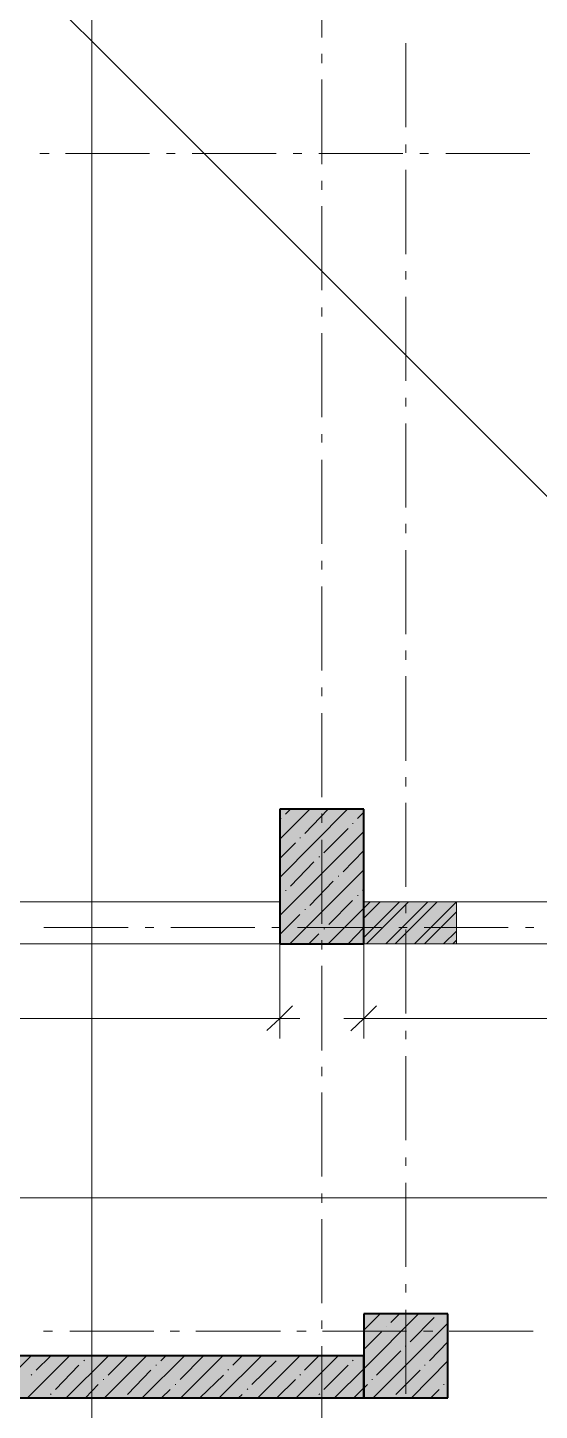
# Model space of a CAD drawing. Header units: millimetres. Extents: x -401725 to 250493, y 305116 to 802890.
# Drawn here: x -375108.615 to -375107.417, y 508980.546 to 508983.784 of the extents above; entities that cross this region are included whole.
import ezdxf

# ---------------------------------------------------------------- set-up
doc = ezdxf.new("R2010")
doc.units = ezdxf.units.MM
doc.layers.add('PDF _Геометрия', color=7, linetype='Continuous', true_color=0x1d1d1d)
doc.layers.add('PDF _Сплошная заливка', color=7, linetype='Continuous', true_color=0xffffff)

msp = doc.modelspace()

# ---------------------------------------------------------------- hatches: boundary and pattern name
at = {"layer": 'PDF _Сплошная заливка', "transparency": 33554559}
h = msp.add_hatch(color=256, dxfattribs=at)
h.paths.add_polyline_path([(-375107.6126, 508981.6392), (-375107.6126, 508981.7371), (-375107.828, 508981.7371), (-375107.828, 508981.6392)])
h.paths.add_polyline_path([(-375105.6827, 508981.6392), (-375105.6827, 508981.7371), (-375107.1209, 508981.7371), (-375107.1209, 508981.6392)])
h = msp.add_hatch(color=256, dxfattribs=at)
h.paths.add_polyline_path([(-375111.8057, 508980.5759), (-375111.8057, 508980.6738), (-375112.6715, 508980.6738), (-375112.6715, 508980.5759)])
h.paths.add_polyline_path([(-375107.8292, 508980.5759), (-375107.8292, 508980.6738), (-375111.3524, 508980.6738), (-375111.3524, 508980.5759)])

# ---------------------------------------------------------------- linework, layer by layer
at = {"layer": 'PDF _Геометрия', "color": 8, "lineweight": 9, "true_color": 0x808080}
for points in [[(-375108.4648, 508988.2021), (-375108.4648, 508974.7624)], [(-375134.6731, 508981.0438), (-375091.6389, 508981.0438)]]:
    msp.add_lwpolyline(points, dxfattribs=at)
at = {"layer": 'PDF _Геометрия', "color": 7, "lineweight": 9}
for points in [[(-375109.1664, 508984.4538), (-375106.4495, 508981.7369)], [(-375107.9264, 508983.9571), (-375107.9264, 508983.7604)], [(-375107.7297, 508983.7471), (-375107.7297, 508983.5505)], [(-375107.9264, 508983.7221), (-375107.9264, 508983.7004)], [(-375107.9264, 508983.6621), (-375107.9264, 508983.4638)], [(-375108.5864, 508983.4888), (-375108.5648, 508983.4888)], [(-375108.5266, 508983.4888), (-375108.3298, 508983.4888)], [(-375108.2897, 508983.4888), (-375108.2698, 508983.4888)], [(-375108.2298, 508983.4888), (-375108.0332, 508983.4888)], [(-375107.9931, 508983.4888), (-375107.9731, 508983.4888)], [(-375107.9332, 508983.4888), (-375107.7365, 508983.4888)], [(-375107.7297, 508983.5105), (-375107.7297, 508983.4905)], [(-375107.6965, 508983.4888), (-375107.6765, 508983.4888)], [(-375107.6364, 508983.4888), (-375107.4398, 508983.4888)], [(-375107.9264, 508983.4255), (-375107.9264, 508983.4038)], [(-375107.7297, 508983.4505), (-375107.7297, 508983.2538)], [(-375107.9264, 508983.3655), (-375107.9264, 508983.1688)], [(-375107.7297, 508983.2138), (-375107.7297, 508983.1938)], [(-375107.7297, 508983.1538), (-375107.7297, 508982.9571)], [(-375107.9264, 508983.1288), (-375107.9264, 508983.1071)], [(-375107.9264, 508983.0688), (-375107.9264, 508982.8721)], [(-375107.7297, 508982.9171), (-375107.7297, 508982.8971)], [(-375107.7297, 508982.8571), (-375107.7297, 508982.6604)], [(-375107.9264, 508982.8321), (-375107.9264, 508982.8121)], [(-375107.9264, 508982.7721), (-375107.9264, 508982.5754)], [(-375107.7297, 508982.6221), (-375107.7297, 508982.6004)], [(-375107.7297, 508982.5604), (-375107.7297, 508982.3638)], [(-375107.9264, 508982.5355), (-375107.9264, 508982.5154)], [(-375107.9264, 508982.4755), (-375107.9264, 508982.2788)], [(-375107.7297, 508982.3255), (-375107.7297, 508982.3038)], [(-375107.7297, 508982.2654), (-375107.7297, 508982.0671)], [(-375107.9264, 508982.2388), (-375107.9264, 508982.2188)], [(-375107.9264, 508982.1788), (-375107.9264, 508981.9821)], [(-375107.7297, 508982.0288), (-375107.7297, 508982.0071)], [(-375107.7297, 508981.9688), (-375107.7297, 508981.7721)], [(-375108.0247, 508981.9538), (-375108.0247, 508981.7371), (-375110.1898, 508981.7371)], [(-375108.0247, 508981.9538), (-375107.828, 508981.9538)], [(-375107.9264, 508981.9438), (-375107.9264, 508981.9221)], [(-375107.828, 508981.9538), (-375107.828, 508981.7371)], [(-375107.9264, 508981.8821), (-375107.9264, 508981.6855)], [(-375105.6813, 508981.7371), (-375107.8281, 508981.7371)], [(-375107.7297, 508981.7321), (-375107.7297, 508981.7104)], [(-375108.3798, 508981.6771), (-375108.5766, 508981.6771)], [(-375108.3198, 508981.6771), (-375108.3398, 508981.6771)], [(-375108.0831, 508981.6771), (-375108.2798, 508981.6771)], [(-375108.0231, 508981.6771), (-375108.043, 508981.6771)], [(-375107.7865, 508981.6771), (-375107.9831, 508981.6771)], [(-375107.7264, 508981.6771), (-375107.7464, 508981.6771)], [(-375107.4898, 508981.6772), (-375107.6864, 508981.6772)], [(-375107.4298, 508981.6771), (-375107.4498, 508981.6771)], [(-375107.9264, 508981.6471), (-375107.9264, 508981.6255)], [(-375107.7297, 508981.6721), (-375107.7297, 508981.4754)], [(-375108.0247, 508981.6388), (-375108.0247, 508981.4638), (-375108.0247, 508981.4171)], [(-375107.828, 508981.6388), (-375107.828, 508981.4638), (-375107.828, 508981.4171)], [(-375107.9264, 508981.5871), (-375107.9264, 508981.3888)], [(-375110.238, 508981.4638), (-375107.978, 508981.4638)], [(-375107.8746, 508981.4638), (-375105.6347, 508981.4638)], [(-375107.7297, 508981.4354), (-375107.7297, 508981.4154)], [(-375107.7297, 508981.3754), (-375107.7297, 508981.1788)], [(-375107.9264, 508981.3505), (-375107.9264, 508981.3288)], [(-375107.9264, 508981.2905), (-375107.9264, 508981.0938)], [(-375107.7297, 508981.1388), (-375107.7297, 508981.1188)], [(-375107.7297, 508981.0788), (-375107.7297, 508980.8821)], [(-375107.9264, 508981.0538), (-375107.9264, 508981.0321)], [(-375107.9264, 508980.9938), (-375107.9264, 508980.7971)], [(-375107.7297, 508980.8421), (-375107.7297, 508980.8221)], [(-375107.7297, 508980.7821), (-375107.7297, 508980.5854)], [(-375107.9264, 508980.7571), (-375107.9264, 508980.7371)], [(-375108.5564, 508980.7321), (-375108.578, 508980.7321)], [(-375108.3198, 508980.7321), (-375108.5164, 508980.7321)], [(-375108.2597, 508980.7321), (-375108.2814, 508980.7321)], [(-375108.0231, 508980.7321), (-375108.2214, 508980.7321)], [(-375107.9631, 508980.7321), (-375107.9848, 508980.7321)], [(-375107.7281, 508980.7321), (-375107.9247, 508980.7321)], [(-375107.6664, 508980.7321), (-375107.688, 508980.7321)], [(-375107.4314, 508980.7321), (-375107.6281, 508980.7321)], [(-375107.9264, 508980.6971), (-375107.9264, 508980.5004)]]:
    msp.add_lwpolyline(points, dxfattribs=at)
at = {"layer": 'PDF _Геометрия', "lineweight": 9}
for points in [[(-375108.0247, 508981.8837), (-375107.9546, 508981.9538)], [(-375108.0246, 508981.7938), (-375107.8664, 508981.9538)], [(-375108.0114, 508981.9421), (-375107.9997, 508981.9538)], [(-375107.9664, 508981.8971), (-375107.9115, 508981.9538)], [(-375107.843, 508981.9321), (-375107.828, 508981.9471)], [(-375108.0247, 508981.7054), (-375107.828, 508981.9021)], [(-375108.0231, 508981.9321), (-375108.0215, 508981.9321)], [(-375107.9213, 508981.8521), (-375107.8647, 508981.9088)], [(-375107.8546, 508981.9205), (-375107.853, 508981.9205)], [(-375108.0248, 508981.8388), (-375107.9881, 508981.8754)], [(-375107.978, 508981.8871), (-375107.9764, 508981.8871)], [(-375107.9329, 508981.8421), (-375107.9313, 508981.8421)], [(-375107.8764, 508981.8071), (-375107.828, 508981.8571)], [(-375108.0014, 508981.6388), (-375107.828, 508981.8121)], [(-375107.9996, 508981.7737), (-375107.9446, 508981.8304)], [(-375107.9547, 508981.7288), (-375107.8998, 508981.7855)], [(-375107.8881, 508981.7971), (-375107.8865, 508981.7971)], [(-375108.0247, 508981.7488), (-375108.0231, 508981.7521)], [(-375108.0114, 508981.7638), (-375108.0098, 508981.7638)], [(-375107.9097, 508981.6838), (-375107.8547, 508981.7404)], [(-375107.843, 508981.7521), (-375107.8414, 508981.7521)], [(-375107.8314, 508981.7638), (-375107.8281, 508981.7671)], [(-375107.9663, 508981.7188), (-375107.9647, 508981.7188)], [(-375107.9114, 508981.6388), (-375107.828, 508981.7221)], [(-375108.0247, 508981.6604), (-375107.978, 508981.7071)], [(-375107.8646, 508981.6388), (-375107.828, 508981.6771)], [(-375107.9565, 508981.6388), (-375107.9332, 508981.6622)], [(-375107.9212, 508981.6737), (-375107.9196, 508981.6737)], [(-375107.8281, 508980.6438), (-375107.6998, 508980.7722)], [(-375107.828, 508980.7338), (-375107.7897, 508980.7721)], [(-375107.7646, 508980.7521), (-375107.7446, 508980.7721)], [(-375107.8063, 508980.5754), (-375107.6314, 508980.7504)], [(-375107.7748, 508980.7421), (-375107.7748, 508980.7421)], [(-375107.7198, 508980.7071), (-375107.6631, 508980.7638)], [(-375107.8281, 508980.6888), (-375107.7865, 508980.7305)], [(-375107.6746, 508980.6621), (-375107.6314, 508980.7071)], [(-375108.7047, 508980.5754), (-375108.6064, 508980.6738)], [(-375108.6148, 508980.5755), (-375108.5165, 508980.6738)], [(-375108.5947, 508980.6404), (-375108.5613, 508980.6737)], [(-375108.5246, 508980.5754), (-375108.4263, 508980.6737)], [(-375108.4346, 508980.5754), (-375108.3363, 508980.6738)], [(-375108.4264, 508980.6288), (-375108.3814, 508980.6738)], [(-375108.3464, 508980.5754), (-375108.248, 508980.6738)], [(-375108.3032, 508980.6622), (-375108.2915, 508980.6738)], [(-375108.258, 508980.6187), (-375108.2029, 508980.6738)], [(-375108.2565, 508980.5755), (-375108.1581, 508980.6738)], [(-375108.1662, 508980.5754), (-375108.0679, 508980.6737)], [(-375108.1347, 508980.6521), (-375108.113, 508980.6738)], [(-375108.0763, 508980.5754), (-375107.978, 508980.6738)], [(-375107.9865, 508980.5755), (-375107.8881, 508980.6738)], [(-375107.9665, 508980.6405), (-375107.9332, 508980.6738)], [(-375107.798, 508980.6288), (-375107.7414, 508980.6855)], [(-375107.7313, 508980.6971), (-375107.7297, 508980.6971)], [(-375108.5497, 508980.5954), (-375108.4947, 508980.6521)], [(-375108.4831, 508980.6621), (-375108.4814, 508980.6638)], [(-375108.3813, 508980.5838), (-375108.3263, 508980.6404)], [(-375108.3147, 508980.6521), (-375108.313, 508980.6521)], [(-375108.1464, 508980.6405), (-375108.1448, 508980.6422)], [(-375108.0898, 508980.6072), (-375108.0332, 508980.6622)], [(-375107.9213, 508980.5955), (-375107.8647, 508980.6521)], [(-375107.8964, 508980.5755), (-375107.828, 508980.6438)], [(-375107.8546, 508980.6621), (-375107.853, 508980.6638)], [(-375107.753, 508980.5837), (-375107.6963, 508980.6404)], [(-375107.7163, 508980.5754), (-375107.6314, 508980.6621)], [(-375107.6862, 508980.6521), (-375107.6846, 508980.6521)], [(-375108.6065, 508980.6288), (-375108.6047, 508980.6305)], [(-375108.4797, 508980.5754), (-375108.4496, 508980.6071)], [(-375108.438, 508980.6187), (-375108.4363, 508980.6187)], [(-375108.2699, 508980.6071), (-375108.2682, 508980.6071)], [(-375108.2115, 508980.5755), (-375108.1565, 508980.6288)], [(-375108.0313, 508980.5754), (-375107.9881, 508980.6188)], [(-375107.978, 508980.6288), (-375107.9764, 508980.6304)], [(-375107.828, 508980.5987), (-375107.8196, 508980.6071)], [(-375107.8095, 508980.6187), (-375107.8079, 508980.6187)], [(-375107.6414, 508980.6071), (-375107.6398, 508980.6071)], [(-375108.5614, 508980.5838), (-375108.5596, 508980.5854)], [(-375108.3014, 508980.5755), (-375108.2815, 508980.5955)], [(-375108.1213, 508980.5754), (-375108.113, 508980.5838)], [(-375108.1013, 508980.5955), (-375108.0997, 508980.5971)], [(-375107.9329, 508980.5837), (-375107.9313, 508980.5854)], [(-375107.8513, 508980.5755), (-375107.828, 508980.5988)], [(-375107.6715, 508980.5755), (-375107.6515, 508980.5955)]]:
    msp.add_lwpolyline(points, dxfattribs=at)
at = {"layer": 'PDF _Геометрия', "color": 7, "lineweight": 40}
for points in [[(-375107.828, 508981.9538), (-375108.0247, 508981.9538)], [(-375108.0247, 508981.9538), (-375108.0247, 508981.6388)], [(-375107.828, 508981.6388), (-375107.828, 508981.9538)], [(-375108.0247, 508981.6388), (-375107.828, 508981.6388)], [(-375107.6314, 508980.7721), (-375107.8281, 508980.7721)], [(-375107.828, 508980.7721), (-375107.828, 508980.5754)], [(-375107.6314, 508980.5754), (-375107.6314, 508980.7721)], [(-375107.828, 508980.6738), (-375110.7816, 508980.6738)], [(-375107.828, 508980.5755), (-375107.828, 508980.6738)], [(-375111.3513, 508980.5755), (-375107.8278, 508980.5755)], [(-375107.8281, 508980.5754), (-375107.6314, 508980.5754)]]:
    msp.add_lwpolyline(points, dxfattribs=at)
at = {"layer": 'PDF _Геометрия', "color": 16, "lineweight": 9, "true_color": 0x800000}
for points in [[(-375108.773, 508981.7371), (-375108.0247, 508981.7371)], [(-375108.0247, 508981.7371), (-375108.0247, 508981.6388)], [(-375107.6116, 508981.7372), (-375107.1198, 508981.7372)], [(-375107.6113, 508981.6387), (-375107.6113, 508981.7371)], [(-375108.0247, 508981.6388), (-375108.7731, 508981.6388)], [(-375107.1198, 508981.6388), (-375107.6116, 508981.6388)]]:
    msp.add_lwpolyline(points, dxfattribs=at)
at = {"layer": 'PDF _Геометрия', "color": 24, "lineweight": 9, "true_color": 0x8f1d1d}
for points in [[(-375107.828, 508981.7221), (-375107.8131, 508981.7371)], [(-375107.828, 508981.6538), (-375107.7446, 508981.7371)], [(-375107.828, 508981.6988), (-375107.7897, 508981.7371)], [(-375107.8216, 508981.6388), (-375107.7232, 508981.7372)], [(-375107.7765, 508981.6388), (-375107.6781, 508981.7371)], [(-375107.7546, 508981.6388), (-375107.6564, 508981.7371)], [(-375107.7095, 508981.6387), (-375107.6113, 508981.7371)], [(-375107.6863, 508981.6387), (-375107.6113, 508981.7137)], [(-375107.6413, 508981.6387), (-375107.6113, 508981.6687)], [(-375107.6197, 508981.6387), (-375107.6113, 508981.6471)]]:
    msp.add_lwpolyline(points, dxfattribs=at)
at = {"layer": 'PDF _Геометрия', "color": 16, "lineweight": 20, "true_color": 0x800000}
for points in [[(-375107.6113, 508981.7371), (-375107.828, 508981.7371)], [(-375107.828, 508981.7371), (-375107.828, 508981.6388)], [(-375107.6113, 508981.6387), (-375107.6113, 508981.7371)], [(-375107.828, 508981.6387), (-375107.6113, 508981.6387)]]:
    msp.add_lwpolyline(points, dxfattribs=at)
at = {"layer": 'PDF _Геометрия', "color": 7, "lineweight": 18}
for points in [[(-375108.0249, 508981.4638), (-375107.9949, 508981.4938)], [(-375107.8282, 508981.4638), (-375107.7982, 508981.4938)], [(-375108.0247, 508981.4638), (-375108.0547, 508981.4355)], [(-375107.828, 508981.4638), (-375107.8581, 508981.4354)]]:
    msp.add_lwpolyline(points, dxfattribs=at)
at = {"layer": 'PDF _Сплошная заливка', "lineweight": 5, "transparency": 33554559}
for points in [[(-375108.0247, 508981.9538), (-375107.828, 508981.9538), (-375108.0247, 508981.6388), (-375107.828, 508981.6388)], [(-375107.8281, 508980.7721), (-375107.6314, 508980.7721), (-375107.8281, 508980.5754), (-375107.6314, 508980.5754)]]:
    msp.add_solid(points, dxfattribs=at)

doc.saveas('drawing.dxf')
